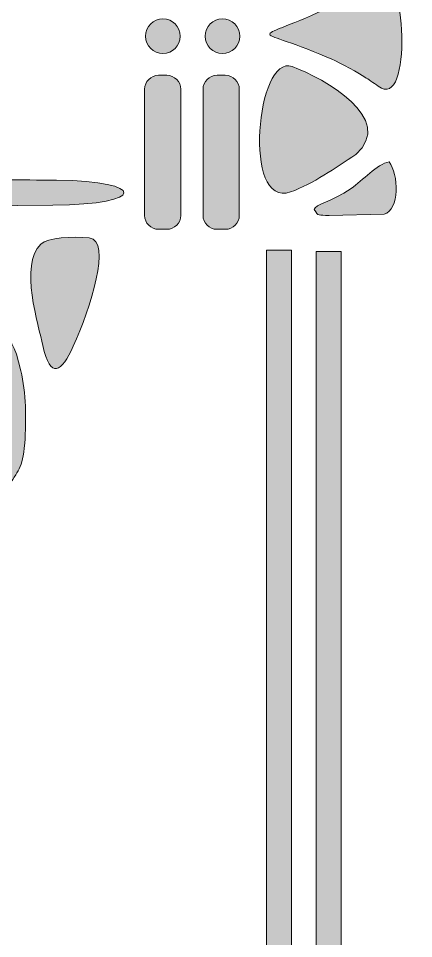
# Model space of a CAD drawing. Header units: inches. Extents: x -128 to 724, y -4 to 847.
# Drawn here: x 637.7 to 724.4, y 390.7 to 592.9 of the extents above; entities that cross this region are included whole.
import ezdxf

# ---------------------------------------------------------------- set-up
doc = ezdxf.new("R2010")
doc.units = ezdxf.units.IN
doc.header["$MEASUREMENT"] = 0
doc.layers.add('图层 1', color=7, linetype='Continuous')

# ---------------------------------------------------------------- blocks, each defined once
blk = doc.blocks.new('block 2')
at = {"layer": '图层 1', "true_color": 0xffffff}
h = blk.add_hatch(color=7, dxfattribs=at)
h.dxf.hatch_style = 2
edge = h.paths.add_edge_path()
edge.add_spline(control_points=[(705.38, 584.44), (707.77, 583.42), (710.53, 582), (713.72, 579.99), (714.46, 579.59), (715.57, 578.79), (716.64, 578), (724.4, 572.27), (722.52, 605.09), (717.08, 602.27), (714.19, 600.78), (710.53, 597.68), (706.53, 595.7), (688.74, 586.9), (688.19, 591.81), (705.38, 584.44)], knot_values=[0, 0, 0, 0, 1, 1, 1, 2, 2, 2, 3, 3, 3, 4, 4, 4, 5, 5, 5, 5], degree=3, periodic=1)
h = blk.add_hatch(color=7, dxfattribs=at)
h.dxf.hatch_style = 2
edge = h.paths.add_edge_path()
edge.add_spline(control_points=[(669.4, 585.2), (671.5, 585.2), (673.2, 586.9), (673.2, 589), (673.2, 591.1), (671.5, 592.81), (669.4, 592.81), (667.29, 592.81), (665.6, 591.1), (665.6, 589), (665.6, 586.9), (667.29, 585.2), (669.4, 585.2)], knot_values=[0, 0, 0, 0, 1, 1, 1, 2, 2, 2, 3, 3, 3, 4, 4, 4, 4], degree=3, periodic=1)
h = blk.add_hatch(color=7, dxfattribs=at)
h.dxf.hatch_style = 2
edge = h.paths.add_edge_path()
edge.add_spline(control_points=[(682.46, 592.81), (680.35, 592.81), (678.66, 591.1), (678.66, 589), (678.66, 586.9), (680.35, 585.2), (682.46, 585.2), (684.56, 585.2), (686.26, 586.9), (686.26, 589), (686.26, 591.1), (684.56, 592.81), (682.46, 592.81)], knot_values=[0, 0, 0, 0, 1, 1, 1, 2, 2, 2, 3, 3, 3, 4, 4, 4, 4], degree=3, periodic=1)
h = blk.add_hatch(color=7, dxfattribs=at)
h.dxf.hatch_style = 2
edge = h.paths.add_edge_path()
edge.add_spline(control_points=[(646.06, 557.37), (638.24, 557.46), (630.39, 557.42), (622.55, 557.3), (603.12, 557.02), (583.73, 556.55), (564.29, 556.33), (545.66, 556.11), (528.99, 560.1), (522.3, 580.42), (522.03, 581.25), (521.83, 582.27), (521.59, 583.25), (521.1, 585.3), (519.8, 588.25), (517.13, 587.04), (514.05, 585.62), (515.02, 577.21), (515.09, 573.44), (515.09, 573.44), (515.21, 551.92), (515.21, 551.92), (515.21, 545.88), (517.58, 547.27), (519.98, 544.49), (521.87, 542.31), (523.84, 539.23), (525.46, 537.36), (526.85, 535.76), (529.76, 531.77), (532.38, 533.26), (537.09, 535.97), (543.07, 541.35), (547.47, 543.38), (566.95, 551.99), (572.85, 551.19), (592.92, 551.38), (592.92, 551.38), (622.21, 551.64), (622.21, 551.64), (622.21, 551.64), (645.27, 551.86), (645.27, 551.86), (665.99, 552.05), (665.83, 557.14), (646.06, 557.37)], knot_values=[0, 0, 0, 0, 1, 1, 1, 2, 2, 2, 3, 3, 3, 4, 4, 4, 5, 5, 5, 6, 6, 6, 7, 7, 7, 8, 8, 8, 9, 9, 9, 10, 10, 10, 11, 11, 11, 12, 12, 12, 13, 13, 13, 14, 14, 14, 15, 15, 15, 15], degree=3, periodic=1)
h = blk.add_hatch(color=7, dxfattribs=at)
h.dxf.hatch_style = 2
edge = h.paths.add_edge_path()
edge.add_spline(control_points=[(697.37, 554.78), (702.4, 556.56), (707.22, 560.12), (711.74, 562.99), (720.55, 570.93), (704.87, 579.69), (697.74, 582.34), (689.97, 585.24), (686.78, 551.02), (697.37, 554.78)], knot_values=[0, 0, 0, 0, 1, 1, 1, 2, 2, 2, 3, 3, 3, 3], degree=3, periodic=1)
h = blk.add_hatch(color=7, dxfattribs=at)
h.dxf.hatch_style = 2
edge = h.paths.add_edge_path()
edge.add_spline(control_points=[(670.25, 580.42), (670.25, 580.42), (668.44, 580.42), (668.44, 580.42), (666.75, 580.42), (665.37, 579.04), (665.37, 577.36), (665.37, 577.36), (665.37, 549.64), (665.37, 549.64), (665.37, 547.96), (666.75, 546.58), (668.44, 546.58), (668.44, 546.58), (670.25, 546.58), (670.25, 546.58), (671.94, 546.58), (673.32, 547.96), (673.32, 549.64), (673.32, 549.64), (673.32, 577.36), (673.32, 577.36), (673.32, 579.04), (671.94, 580.42), (670.25, 580.42)], knot_values=[0, 0, 0, 0, 1, 1, 1, 2, 2, 2, 3, 3, 3, 4, 4, 4, 5, 5, 5, 6, 6, 6, 7, 7, 7, 8, 8, 8, 8], degree=3, periodic=1)
h = blk.add_hatch(color=7, dxfattribs=at)
h.dxf.hatch_style = 2
edge = h.paths.add_edge_path()
edge.add_spline(control_points=[(683.08, 580.42), (683.08, 580.42), (681.27, 580.42), (681.27, 580.42), (679.58, 580.42), (678.2, 579.04), (678.2, 577.36), (678.2, 577.36), (678.2, 549.64), (678.2, 549.64), (678.2, 547.96), (679.58, 546.58), (681.27, 546.58), (681.27, 546.58), (683.08, 546.58), (683.08, 546.58), (684.77, 546.58), (686.16, 547.96), (686.16, 549.64), (686.16, 549.64), (686.16, 577.36), (686.16, 577.36), (686.16, 579.04), (684.77, 580.42), (683.08, 580.42)], knot_values=[0, 0, 0, 0, 1, 1, 1, 2, 2, 2, 3, 3, 3, 4, 4, 4, 5, 5, 5, 6, 6, 6, 7, 7, 7, 8, 8, 8, 8], degree=3, periodic=1)
h = blk.add_hatch(color=7, dxfattribs=at)
h.dxf.hatch_style = 2
edge = h.paths.add_edge_path()
edge.add_spline(control_points=[(710.71, 555.54), (706.28, 552.47), (702.78, 552.09), (702.61, 550.92), (703.56, 549.36), (703.47, 549.72), (705.87, 549.63), (705.87, 549.63), (717.92, 549.89), (717.92, 549.89), (721.4, 550.83), (721.12, 558.66), (719.04, 561.43), (716.35, 560.83), (713.24, 557.31), (710.71, 555.54)], knot_values=[0, 0, 0, 0, 1, 1, 1, 2, 2, 2, 3, 3, 3, 4, 4, 4, 5, 5, 5, 5], degree=3, periodic=1)
h = blk.add_hatch(color=7, dxfattribs=at)
h.dxf.hatch_style = 2
edge = h.paths.add_edge_path()
edge.add_spline(control_points=[(653.21, 544.69), (649.6, 545.03), (644.06, 544.79), (642.61, 543.3), (637.78, 538.84), (642.18, 525.22), (643.05, 521.08), (644.67, 513.38), (647.17, 515.19), (649.73, 520.89), (653.42, 529.08), (658.33, 544.19), (653.21, 544.69)], knot_values=[0, 0, 0, 0, 1, 1, 1, 2, 2, 2, 3, 3, 3, 4, 4, 4, 4], degree=3, periodic=1)
h = blk.add_hatch(color=7, dxfattribs=at)
h.dxf.hatch_style = 2
h.paths.add_polyline_path([(692.13, -2.24), (692.13, -3.01), (697.58, -3.01), (697.58, -2.33), (697.58, 542.01), (692.13, 542.01)])
h = blk.add_hatch(color=7, dxfattribs=at)
h.dxf.hatch_style = 2
h.paths.add_polyline_path([(703.03, -2.42), (703.03, -3.01), (708.49, -3.01), (708.49, -2.51), (708.49, 541.73), (703.03, 541.73)])
h = blk.add_hatch(color=7, dxfattribs=at)
h.dxf.hatch_style = 2
edge = h.paths.add_edge_path()
edge.add_spline(control_points=[(629.83, 514.36), (628.67, 510.86), (626.88, 508.13), (626.19, 504.58), (625.5, 500.95), (623.71, 480.78), (629.62, 481.85), (631.95, 482.27), (633.78, 486.92), (635.31, 489.7), (637.55, 493.79), (638.61, 493.69), (639.06, 499.55), (639.47, 504.93), (639.32, 510.61), (638.22, 515.51), (635.64, 526.99), (632.76, 523.1), (629.83, 514.36)], knot_values=[0, 0, 0, 0, 1, 1, 1, 2, 2, 2, 3, 3, 3, 4, 4, 4, 5, 5, 5, 6, 6, 6, 6], degree=3, periodic=1)
at = {"layer": '图层 1', "lineweight": 0}
for points in [[(692.13, -2.24), (692.13, -3.01), (697.58, -3.01), (697.58, -2.33), (697.58, 542.01), (692.13, 542.01), (692.13, -2.24)], [(703.03, -2.42), (703.03, -3.01), (708.49, -3.01), (708.49, -2.51), (708.49, 541.73), (703.03, 541.73), (703.03, -2.42)]]:
    blk.add_lwpolyline(points, dxfattribs=at)
for points, knots in [([(705.38, 584.44), (707.77, 583.42), (710.53, 582), (713.72, 579.99), (714.46, 579.59), (715.57, 578.79), (716.64, 578), (724.4, 572.27), (722.52, 605.09), (717.08, 602.27), (714.19, 600.78), (710.53, 597.68), (706.53, 595.7), (688.74, 586.9), (688.19, 591.81), (705.38, 584.44)], [0, 0, 0, 0, 1, 1, 1, 2, 2, 2, 3, 3, 3, 4, 4, 4, 5, 5, 5, 5]), ([(669.4, 585.2), (671.5, 585.2), (673.2, 586.9), (673.2, 589), (673.2, 591.1), (671.5, 592.81), (669.4, 592.81), (667.29, 592.81), (665.6, 591.1), (665.6, 589), (665.6, 586.9), (667.29, 585.2), (669.4, 585.2)], [0, 0, 0, 0, 1, 1, 1, 2, 2, 2, 3, 3, 3, 4, 4, 4, 4]), ([(682.46, 592.81), (680.35, 592.81), (678.66, 591.1), (678.66, 589), (678.66, 586.9), (680.35, 585.2), (682.46, 585.2), (684.56, 585.2), (686.26, 586.9), (686.26, 589), (686.26, 591.1), (684.56, 592.81), (682.46, 592.81)], [0, 0, 0, 0, 1, 1, 1, 2, 2, 2, 3, 3, 3, 4, 4, 4, 4]), ([(646.06, 557.37), (638.24, 557.46), (630.39, 557.42), (622.55, 557.3), (603.12, 557.02), (583.73, 556.55), (564.29, 556.33), (545.66, 556.11), (528.99, 560.1), (522.3, 580.42), (522.03, 581.25), (521.83, 582.27), (521.59, 583.25), (521.1, 585.3), (519.8, 588.25), (517.13, 587.04), (514.05, 585.62), (515.02, 577.21), (515.09, 573.44), (515.09, 573.44), (515.21, 551.92), (515.21, 551.92), (515.21, 545.88), (517.58, 547.27), (519.98, 544.49), (521.87, 542.31), (523.84, 539.23), (525.46, 537.36), (526.85, 535.76), (529.76, 531.77), (532.38, 533.26), (537.09, 535.97), (543.07, 541.35), (547.47, 543.38), (566.95, 551.99), (572.85, 551.19), (592.92, 551.38), (592.92, 551.38), (622.21, 551.64), (622.21, 551.64), (622.21, 551.64), (645.27, 551.86), (645.27, 551.86), (665.99, 552.05), (665.83, 557.14), (646.06, 557.37)], [0, 0, 0, 0, 1, 1, 1, 2, 2, 2, 3, 3, 3, 4, 4, 4, 5, 5, 5, 6, 6, 6, 7, 7, 7, 8, 8, 8, 9, 9, 9, 10, 10, 10, 11, 11, 11, 12, 12, 12, 13, 13, 13, 14, 14, 14, 15, 15, 15, 15]), ([(697.37, 554.78), (702.4, 556.56), (707.22, 560.12), (711.74, 562.99), (720.55, 570.93), (704.87, 579.69), (697.74, 582.34), (689.97, 585.24), (686.78, 551.02), (697.37, 554.78)], [0, 0, 0, 0, 1, 1, 1, 2, 2, 2, 3, 3, 3, 3]), ([(670.25, 580.42), (670.25, 580.42), (668.44, 580.42), (668.44, 580.42), (666.75, 580.42), (665.37, 579.04), (665.37, 577.36), (665.37, 577.36), (665.37, 549.64), (665.37, 549.64), (665.37, 547.96), (666.75, 546.58), (668.44, 546.58), (668.44, 546.58), (670.25, 546.58), (670.25, 546.58), (671.94, 546.58), (673.32, 547.96), (673.32, 549.64), (673.32, 549.64), (673.32, 577.36), (673.32, 577.36), (673.32, 579.04), (671.94, 580.42), (670.25, 580.42)], [0, 0, 0, 0, 1, 1, 1, 2, 2, 2, 3, 3, 3, 4, 4, 4, 5, 5, 5, 6, 6, 6, 7, 7, 7, 8, 8, 8, 8]), ([(683.08, 580.42), (683.08, 580.42), (681.27, 580.42), (681.27, 580.42), (679.58, 580.42), (678.2, 579.04), (678.2, 577.36), (678.2, 577.36), (678.2, 549.64), (678.2, 549.64), (678.2, 547.96), (679.58, 546.58), (681.27, 546.58), (681.27, 546.58), (683.08, 546.58), (683.08, 546.58), (684.77, 546.58), (686.16, 547.96), (686.16, 549.64), (686.16, 549.64), (686.16, 577.36), (686.16, 577.36), (686.16, 579.04), (684.77, 580.42), (683.08, 580.42)], [0, 0, 0, 0, 1, 1, 1, 2, 2, 2, 3, 3, 3, 4, 4, 4, 5, 5, 5, 6, 6, 6, 7, 7, 7, 8, 8, 8, 8]), ([(710.71, 555.54), (706.28, 552.47), (702.78, 552.09), (702.61, 550.92), (703.56, 549.36), (703.47, 549.72), (705.87, 549.63), (705.87, 549.63), (717.92, 549.89), (717.92, 549.89), (721.4, 550.83), (721.12, 558.66), (719.04, 561.43), (716.35, 560.83), (713.24, 557.31), (710.71, 555.54)], [0, 0, 0, 0, 1, 1, 1, 2, 2, 2, 3, 3, 3, 4, 4, 4, 5, 5, 5, 5]), ([(653.21, 544.69), (649.6, 545.03), (644.06, 544.79), (642.61, 543.3), (637.78, 538.84), (642.18, 525.22), (643.05, 521.08), (644.67, 513.38), (647.17, 515.19), (649.73, 520.89), (653.42, 529.08), (658.33, 544.19), (653.21, 544.69)], [0, 0, 0, 0, 1, 1, 1, 2, 2, 2, 3, 3, 3, 4, 4, 4, 4]), ([(629.83, 514.36), (628.67, 510.86), (626.88, 508.13), (626.19, 504.58), (625.5, 500.95), (623.71, 480.78), (629.62, 481.85), (631.95, 482.27), (633.78, 486.92), (635.31, 489.7), (637.55, 493.79), (638.61, 493.69), (639.06, 499.55), (639.47, 504.93), (639.32, 510.61), (638.22, 515.51), (635.64, 526.99), (632.76, 523.1), (629.83, 514.36)], [0, 0, 0, 0, 1, 1, 1, 2, 2, 2, 3, 3, 3, 4, 4, 4, 5, 5, 5, 6, 6, 6, 6])]:
    blk.add_open_spline(points, degree=3, knots=knots, dxfattribs=at)

msp = doc.modelspace()

# ---------------------------------------------------------------- block references
at = {"layer": '图层 1'}
msp.add_blockref('block 2', (0, 0), dxfattribs=at)

doc.saveas('drawing.dxf')
